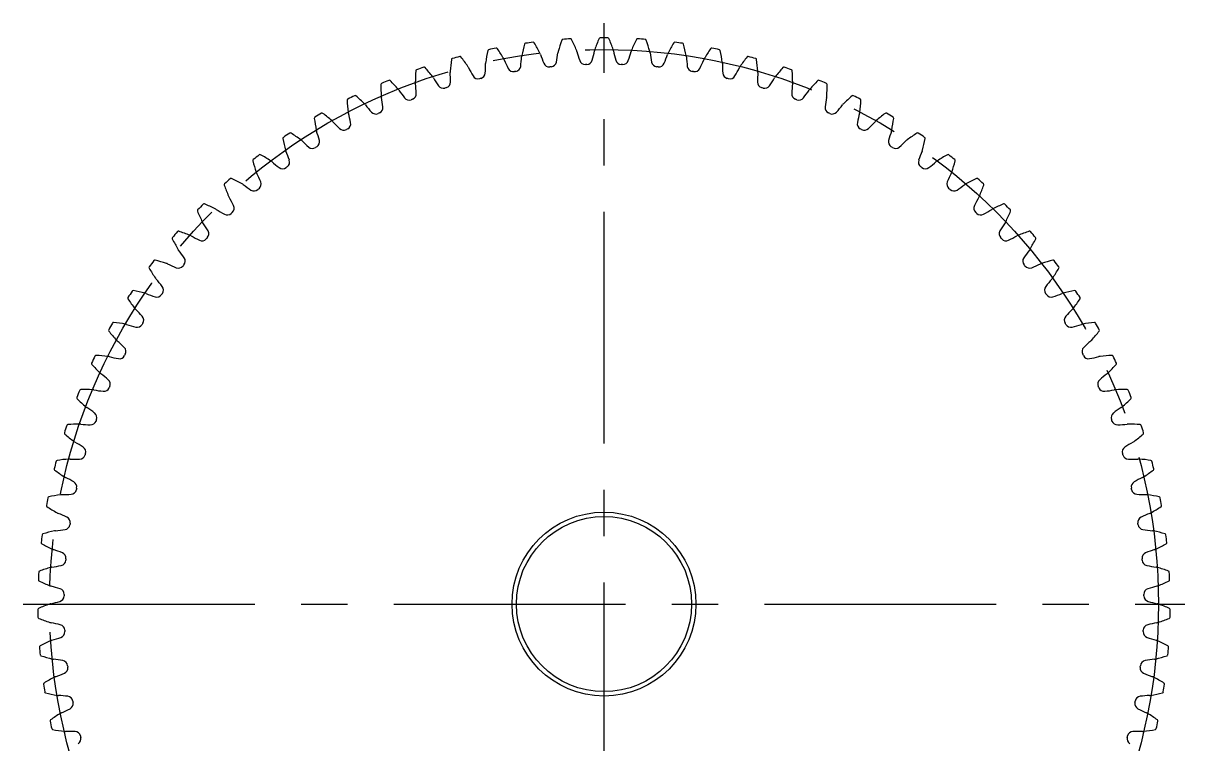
# Model space of a CAD drawing. Extents: x -1 to 148, y -13 to 103.
# Drawn here: x -1 to 78.6, y 39.2 to 88.6 of the extents above; entities that cross this region are included whole.
import ezdxf

# ---------------------------------------------------------------- set-up
doc = ezdxf.new("R2010")
doc.units = 0
doc.header["$LTSCALE"] = 0.5
doc.linetypes.add('CENTER', pattern=[50.8, 31.75, -6.35, 6.35, -6.35])
doc.layers.add('MSM_CENTER', color=1, linetype='CENTER')
doc.layers.add('MSM_CONTINUOUS', color=7, linetype='CONTINUOUS')

msp = doc.modelspace()

# ---------------------------------------------------------------- linework, layer by layer
at = {"layer": 'MSM_CENTER'}
for p, q in [((38.8, 9), (38.8, 88.6)), ((-1, 48.8), (78.6, 48.8))]:
    msp.add_line(p, q, dxfattribs=at)
msp.add_circle((38.8, 48.8), 38, dxfattribs=at)
at = {"layer": 'MSM_CONTINUOUS'}
for radius in [6.3, 6]:
    msp.add_circle((38.8, 48.8), radius, dxfattribs=at)
for centre, radius, start, end in [((38.535, 87.519), 0.08, 90.39204, 157.04194), ((38.8, 48.8), 38.8, 89.60855, 90.39145), ((39.065, 87.519), 0.08, 22.95806, 89.60855), ((30.908, 86.707), 0.08, 101.75987, 168.41036), ((38.8, 48.8), 38.8, 100.97697, 101.75987), ((31.427, 86.812), 0.08, 34.32648, 100.97697), ((21.686, 80.16), 11.875, 30.42105, 34.32648), ((44.804, 84.018), 11.875, 164.62089, 168.52632), ((33.431, 87.146), 0.08, 97.9704, 164.62089), ((38.8, 48.8), 38.8, 97.1875, 97.9704), ((33.955, 87.216), 0.08, 30.53701, 97.1875), ((23.796, 81.223), 11.875, 26.63158, 30.53701), ((47.118, 83.544), 11.875, 160.83141, 164.73684), ((35.977, 87.417), 0.08, 94.18093, 160.83141), ((38.8, 48.8), 38.8, 93.39802, 94.18093), ((36.505, 87.452), 0.08, 26.74753, 93.39802), ((25.972, 82.143), 11.875, 22.84211, 26.74753), ((38.8, 86.578), 0.665, 160.94716, 168.70357), ((49.396, 82.918), 11.875, 157.04194, 160.94737), ((28.204, 82.918), 11.875, 19.05263, 22.95806), ((38.8, 86.578), 0.665, 11.29643, 19.05286), ((51.628, 82.143), 11.875, 153.25247, 157.15789), ((41.095, 87.452), 0.08, 86.60198, 153.25247), ((38.8, 48.8), 38.8, 85.81907, 86.60198), ((41.623, 87.417), 0.08, 19.16859, 85.81907), ((30.482, 83.544), 11.875, 15.26316, 19.16859), ((53.804, 81.223), 11.875, 149.46299, 153.36842), ((43.645, 87.216), 0.08, 82.8125, 149.46299), ((38.8, 48.8), 38.8, 82.0296, 82.8125), ((44.169, 87.146), 0.08, 15.37911, 82.0296), ((32.796, 84.018), 11.875, 11.47368, 15.37911), ((55.914, 80.16), 11.875, 145.67352, 149.57895), ((46.173, 86.812), 0.08, 79.02362, 145.67352), ((38.8, 48.8), 38.8, 78.24013, 79.02303), ((46.692, 86.707), 0.08, 11.58964, 78.24013), ((40.106, 84.502), 11.875, 172.19983, 176.10526), ((28.42, 86.103), 0.08, 105.54935, 172.19983), ((38.8, 48.8), 38.8, 104.76644, 105.54935), ((28.931, 86.241), 0.08, 38.11596, 104.76644), ((19.651, 78.961), 11.875, 34.21053, 38.11596), ((42.463, 84.338), 11.875, 168.41036, 172.31579), ((31.353, 85.837), 0.665, 22.66485, 30.42128), ((40.733, 89.753), 9.5, 202.66463, 206.58019), ((23.674, 86.907), 9.5, 352.36717, 356.28274), ((33.817, 86.248), 0.665, 168.52611, 176.28252), ((33.817, 86.248), 0.665, 18.87537, 26.6318), ((43.436, 89.536), 9.5, 198.87515, 202.79072), ((26.226, 87.823), 9.5, 348.5777, 352.49327), ((36.303, 86.495), 0.665, 164.73663, 172.49305), ((36.303, 86.495), 0.665, 15.0859, 22.84233), ((46.118, 89.141), 9.5, 195.08568, 199.00125), ((37.513, 86.178), 0.4, 199.00124, 271.97129), ((37.613, 86.181), 0.4, 271.8182, 344.78823), ((28.832, 88.569), 9.5, 344.78823, 348.70379), ((48.768, 88.569), 9.5, 191.29621, 195.21177), ((39.987, 86.181), 0.4, 195.21177, 268.18181), ((40.087, 86.178), 0.4, 268.02867, 340.99876), ((31.482, 89.141), 9.5, 340.99875, 344.91432), ((41.297, 86.495), 0.665, 157.15767, 164.9141), ((41.297, 86.495), 0.665, 7.50695, 15.26338), ((51.374, 87.823), 9.5, 187.50673, 191.4223), ((34.164, 89.536), 9.5, 337.20928, 341.12485), ((43.783, 86.248), 0.665, 153.3682, 161.12463), ((43.783, 86.248), 0.665, 3.71748, 11.47391), ((53.926, 86.907), 9.5, 183.71726, 187.63283), ((36.867, 89.753), 9.5, 333.41981, 337.33537), ((46.247, 85.837), 0.665, 149.57872, 157.33515), ((35.137, 84.338), 11.875, 7.68421, 11.58964), ((57.949, 78.961), 11.875, 141.88404, 145.78947), ((48.669, 86.241), 0.08, 75.23356, 141.88404), ((38.8, 48.8), 38.8, 74.45065, 75.23356), ((49.18, 86.103), 0.08, 7.80017, 74.45065), ((37.494, 84.502), 11.875, 3.89474, 7.80017), ((37.744, 84.51), 11.875, 175.98931, 179.89474), ((25.978, 85.335), 0.08, 109.33882, 175.98931), ((38.8, 48.8), 38.8, 108.55592, 109.33882), ((26.478, 85.507), 0.08, 41.90543, 108.55592), ((17.7, 77.629), 11.875, 38, 41.90543), ((28.922, 85.263), 0.665, 176.10504, 183.86147), ((18.78, 84.579), 9.5, 359.94612, 3.86169), ((28.922, 85.263), 0.665, 26.45432, 34.21076), ((38.022, 89.792), 9.5, 206.4541, 210.36967), ((30.268, 85.214), 0.4, 283.1866, 356.15665), ((21.189, 85.824), 9.5, 356.15665, 0.07222), ((31.353, 85.837), 0.665, 172.31556, 180.072), ((32.595, 85.682), 0.4, 206.58019, 279.55023), ((38.8, 48.8), 37, 99.39714, 99.55023), ((32.693, 85.698), 0.4, 279.39715, 352.36718), ((35.046, 86.011), 0.4, 202.79072, 275.76076), ((38.8, 48.8), 37, 95.60766, 95.76076), ((35.145, 86.021), 0.4, 275.60767, 348.5777), ((38.8, 48.8), 37, 91.81819, 91.97129), ((38.8, 48.8), 37, 88.02872, 88.18181), ((42.455, 86.021), 0.4, 191.4223, 264.39234), ((38.8, 48.8), 37, 84.23924, 84.39234), ((42.554, 86.011), 0.4, 264.2392, 337.20928), ((44.907, 85.698), 0.4, 187.63282, 260.60286), ((38.8, 48.8), 37, 80.44977, 80.60286), ((45.005, 85.682), 0.4, 260.44972, 333.41981), ((46.247, 85.837), 0.665, 359.928, 7.68444), ((56.411, 85.824), 9.5, 179.92778, 183.84335), ((47.332, 85.214), 0.4, 183.84335, 256.81339), ((39.578, 89.792), 9.5, 329.63033, 333.5459), ((48.678, 85.263), 0.665, 145.78925, 153.54568), ((58.82, 84.579), 9.5, 176.13831, 180.05388), ((48.678, 85.263), 0.665, 356.13853, 3.89496), ((59.9, 77.629), 11.875, 138.09457, 142), ((51.122, 85.507), 0.08, 71.44468, 138.09457), ((38.8, 48.8), 38.8, 70.66118, 71.44409), ((51.622, 85.335), 0.08, 4.01069, 70.66118), ((39.856, 84.51), 11.875, 0.10526, 4.01069), ((23.591, 84.408), 0.08, 113.12889, 179.77878), ((35.386, 84.362), 11.875, 179.77878, 183.68421), ((38.8, 48.8), 38.8, 112.34539, 113.1283), ((24.079, 84.612), 0.08, 45.6949, 112.34539), ((15.841, 76.172), 11.875, 41.78947, 45.6949), ((26.534, 84.531), 0.665, 179.89453, 187.65094), ((16.459, 83.178), 9.5, 3.7356, 7.65116), ((26.534, 84.531), 0.665, 30.24379, 38.00024), ((35.315, 89.651), 9.5, 210.24357, 214.15914), ((27.88, 84.57), 0.4, 286.97607, 359.94612), ((30.171, 85.191), 0.4, 210.36967, 283.33971), ((38.8, 48.8), 37, 103.18661, 103.33971), ((38.8, 48.8), 37, 76.66029, 76.81339), ((47.429, 85.191), 0.4, 256.66025, 329.63033), ((49.72, 84.57), 0.4, 180.05388, 253.02392), ((42.285, 89.651), 9.5, 325.84086, 329.75643), ((51.066, 84.531), 0.665, 141.99977, 149.75621), ((61.141, 83.178), 9.5, 172.34884, 176.2644), ((51.066, 84.531), 0.665, 352.34906, 0.10549), ((61.759, 76.172), 11.875, 134.3051, 138.21053), ((53.521, 84.612), 0.08, 67.6552, 134.3051), ((38.8, 48.8), 38.8, 66.87171, 67.65461), ((54.009, 84.408), 0.08, 0.22122, 66.87171), ((42.214, 84.362), 11.875, 356.31579, 0.22122), ((38.8, 48.8), 38.8, 116.13486, 116.91777), ((21.744, 83.561), 0.08, 49.48438, 116.13486), ((14.082, 74.594), 11.875, 45.57895, 49.48438), ((24.199, 83.642), 0.665, 183.684, 191.44042), ((24.199, 83.642), 0.665, 34.03327, 41.78971), ((32.623, 89.331), 9.5, 214.03305, 217.94862), ((25.54, 83.77), 0.4, 290.76554, 3.7356), ((27.785, 84.541), 0.4, 214.15914, 287.12918), ((38.8, 48.8), 37, 106.97608, 107.12918), ((38.8, 48.8), 37, 72.87082, 73.02392), ((49.815, 84.541), 0.4, 252.87078, 325.84086), ((52.06, 83.77), 0.4, 176.2644, 249.23444), ((44.977, 89.331), 9.5, 322.05138, 325.96695), ((53.401, 83.642), 0.665, 138.2103, 145.96673), ((53.401, 83.642), 0.665, 348.55958, 356.31601), ((63.518, 74.594), 11.875, 130.51562, 134.42105), ((55.856, 83.561), 0.08, 63.86573, 130.51562), ((38.8, 48.8), 38.8, 63.08223, 63.86514), ((21.271, 83.325), 0.08, 116.91836, 183.56826), ((33.043, 84.059), 11.875, 183.56826, 187.47368), ((21.928, 82.601), 0.665, 37.82274, 45.57918), ((29.957, 88.834), 9.5, 217.82252, 221.73809), ((23.258, 82.818), 0.4, 294.55502, 7.52507), ((14.236, 81.626), 9.5, 7.52507, 11.44064), ((25.447, 83.735), 0.4, 217.94861, 290.91865), ((38.8, 48.8), 37, 110.76556, 110.91865), ((38.8, 48.8), 37, 69.08135, 69.23444), ((52.153, 83.735), 0.4, 249.0813, 322.05139), ((54.342, 82.818), 0.4, 172.47493, 245.44497), ((63.364, 81.626), 9.5, 168.55936, 172.47493), ((47.643, 88.834), 9.5, 318.26191, 322.17748), ((55.672, 82.601), 0.665, 134.42083, 142.17726), ((44.557, 84.059), 11.875, 352.52632, 356.43174), ((56.329, 83.325), 0.08, 356.43174, 63.08223), ((19.028, 82.091), 0.08, 120.70783, 187.35773), ((30.725, 83.601), 11.875, 187.35773, 191.26316), ((38.8, 48.8), 38.8, 119.92434, 120.70724), ((19.484, 82.358), 0.08, 53.27385, 119.92434), ((12.431, 72.904), 11.875, 49.36842, 53.27385), ((21.928, 82.601), 0.665, 187.47347, 195.22989), ((12.12, 79.931), 9.5, 11.31454, 15.23011), ((23.167, 82.776), 0.4, 221.73809, 294.70813), ((38.8, 48.8), 37, 114.55503, 114.70813), ((38.8, 48.8), 37, 65.29187, 65.44497), ((54.433, 82.776), 0.4, 245.29183, 318.26191), ((65.48, 79.931), 9.5, 164.76989, 168.68546), ((55.672, 82.601), 0.665, 344.77011, 352.52654), ((65.169, 72.904), 11.875, 126.72615, 130.63158), ((58.116, 82.358), 0.08, 60.07625, 126.72615), ((38.8, 48.8), 38.8, 59.29276, 60.07566), ((46.875, 83.601), 11.875, 348.73684, 352.64227), ((58.572, 82.091), 0.08, 352.64227, 59.29276), ((19.731, 81.412), 0.665, 191.26293, 199.01936), ((10.121, 78.099), 9.5, 15.10402, 19.01958), ((19.731, 81.412), 0.665, 41.61221, 49.36866), ((27.331, 88.162), 9.5, 221.61199, 225.52756), ((20.956, 81.669), 0.4, 225.52756, 298.4976), ((38.8, 48.8), 37, 118.3445, 118.4976), ((21.044, 81.716), 0.4, 298.34449, 11.31454), ((56.556, 81.716), 0.4, 168.68546, 241.6555), ((38.8, 48.8), 37, 61.5024, 61.6555), ((56.644, 81.669), 0.4, 241.50236, 314.47244), ((50.269, 88.162), 9.5, 314.47244, 318.38801), ((57.869, 81.412), 0.665, 130.63135, 138.38779), ((67.479, 78.099), 9.5, 160.98042, 164.89598), ((57.869, 81.412), 0.665, 340.98064, 348.73707), ((16.871, 80.711), 0.08, 124.49672, 191.1472), ((28.443, 82.992), 11.875, 191.1472, 195.05263), ((38.8, 48.8), 38.8, 123.71381, 124.49672), ((17.309, 81.008), 0.08, 57.06332, 123.71381), ((10.896, 71.109), 11.875, 53.1579, 57.06332), ((17.617, 80.08), 0.665, 45.40169, 53.15813), ((24.754, 87.318), 9.5, 225.40147, 229.31704), ((18.907, 80.471), 0.4, 302.13396, 15.10402), ((58.693, 80.471), 0.4, 164.89598, 237.86602), ((52.846, 87.318), 9.5, 310.68296, 314.59853), ((59.983, 80.08), 0.665, 126.84188, 134.59831), ((66.704, 71.109), 11.875, 122.93668, 126.8421), ((60.291, 81.008), 0.08, 56.28678, 122.93668), ((38.8, 48.8), 38.8, 55.50328, 56.28619), ((49.157, 82.992), 11.875, 344.94737, 348.8528), ((60.729, 80.711), 0.08, 348.8528, 55.50328), ((17.617, 80.08), 0.665, 195.05242, 202.80884), ((8.248, 76.14), 9.5, 18.89349, 22.80906), ((18.822, 80.417), 0.4, 229.31703, 302.28707), ((38.8, 48.8), 37, 122.13398, 122.28707), ((38.8, 48.8), 37, 57.71293, 57.86602), ((58.778, 80.417), 0.4, 237.71288, 310.68297), ((69.352, 76.14), 9.5, 157.19094, 161.10651), ((59.983, 80.08), 0.665, 337.19116, 344.94759), ((14.809, 79.192), 0.08, 128.28619, 194.93668), ((26.206, 82.233), 11.875, 194.93668, 198.84211), ((38.8, 48.8), 38.8, 127.50328, 128.28619), ((15.227, 79.517), 0.08, 60.8528, 127.50328), ((9.482, 69.216), 11.875, 56.94737, 60.8528), ((15.596, 78.612), 0.665, 49.19116, 56.9476), ((22.239, 86.306), 9.5, 229.19094, 233.10651), ((16.857, 79.087), 0.4, 305.92344, 18.89349), ((60.743, 79.087), 0.4, 161.10651, 234.07655), ((55.361, 86.306), 9.5, 306.89349, 310.80906), ((62.004, 78.612), 0.665, 123.05241, 130.80884), ((68.118, 69.216), 11.875, 119.1472, 123.05263), ((62.373, 79.517), 0.08, 52.49672, 119.1472), ((38.8, 48.8), 38.8, 51.71381, 52.49672), ((51.394, 82.233), 11.875, 341.1579, 345.06332), ((62.791, 79.192), 0.08, 345.06332, 51.71381), ((15.596, 78.612), 0.665, 198.84189, 206.59831), ((6.507, 74.061), 9.5, 22.68296, 26.59853), ((16.776, 79.028), 0.4, 233.10651, 306.07655), ((38.8, 48.8), 37, 125.92345, 126.07655), ((38.8, 48.8), 37, 53.92345, 54.07655), ((60.824, 79.028), 0.4, 233.92341, 306.89349), ((71.093, 74.061), 9.5, 153.40147, 157.31704), ((62.004, 78.612), 0.665, 333.40169, 341.15812), ((12.853, 77.54), 0.08, 132.07566, 198.72616), ((24.024, 81.327), 11.875, 198.72615, 202.63158), ((38.8, 48.8), 38.8, 131.29276, 132.07566), ((13.248, 77.892), 0.08, 64.64227, 131.29276), ((8.197, 67.234), 11.875, 60.73684, 64.64227), ((13.677, 77.013), 0.665, 52.98064, 60.73708), ((19.797, 85.129), 9.5, 232.98042, 236.89598), ((38.8, 48.8), 37, 129.71293, 129.86602), ((14.904, 77.57), 0.4, 309.71291, 22.68297), ((62.696, 77.57), 0.4, 157.31703, 230.28707), ((38.8, 48.8), 37, 50.13398, 50.28707), ((57.803, 85.129), 9.5, 303.10402, 307.01958), ((63.923, 77.013), 0.665, 119.26293, 127.01936), ((69.403, 67.234), 11.875, 115.35773, 119.26316), ((64.352, 77.892), 0.08, 48.70724, 115.35773), ((38.8, 48.8), 38.8, 47.92434, 48.70724), ((53.576, 81.327), 11.875, 337.36842, 341.27385), ((64.747, 77.54), 0.08, 341.27385, 47.92434), ((13.677, 77.013), 0.665, 202.63137, 210.38779), ((4.909, 71.871), 9.5, 26.47244, 30.38801), ((14.827, 77.506), 0.4, 236.89598, 309.86602), ((62.773, 77.506), 0.4, 230.13393, 303.10402), ((72.691, 71.871), 9.5, 149.61199, 153.52756), ((63.923, 77.013), 0.665, 329.61221, 337.36865), ((11.011, 75.763), 0.08, 135.86514, 202.51564), ((21.906, 80.279), 11.875, 202.51562, 206.42105), ((38.8, 48.8), 38.8, 135.08223, 135.86514), ((11.382, 76.14), 0.08, 68.43174, 135.08223), ((7.046, 65.171), 11.875, 64.52632, 68.43174), ((11.867, 75.291), 0.665, 56.77011, 64.52655), ((17.437, 83.794), 9.5, 236.76989, 240.68546), ((38.8, 48.8), 37, 133.5024, 133.6555), ((13.054, 75.928), 0.4, 313.50238, 26.47244), ((64.546, 75.928), 0.4, 153.52756, 226.4976), ((38.8, 48.8), 37, 46.3445, 46.4976), ((60.163, 83.794), 9.5, 299.31454, 303.23011), ((65.733, 75.291), 0.665, 115.47346, 123.22989), ((70.554, 65.171), 11.875, 111.56826, 115.47368), ((66.218, 76.14), 0.08, 44.91777, 111.56826), ((38.8, 48.8), 38.8, 44.13486, 44.91777), ((55.694, 80.279), 11.875, 333.57895, 337.48438), ((66.589, 75.763), 0.08, 337.48438, 44.13486), ((11.867, 75.291), 0.665, 206.42083, 214.17726), ((3.458, 69.581), 9.5, 30.26191, 34.17748), ((12.982, 75.859), 0.4, 240.68546, 313.6555), ((64.618, 75.859), 0.4, 226.34446, 299.31454), ((74.142, 69.581), 9.5, 145.82252, 149.73809), ((65.733, 75.291), 0.665, 325.82274, 333.57917), ((38.8, 48.8), 38.8, 138.87171, 139.65461), ((9.635, 74.268), 0.08, 72.22122, 138.87171), ((6.033, 63.036), 11.875, 68.31579, 72.22122), ((10.175, 73.453), 0.665, 60.55958, 68.31602), ((15.171, 82.305), 9.5, 240.55936, 244.47493), ((11.318, 74.167), 0.4, 317.29185, 30.26191), ((66.282, 74.167), 0.4, 149.73809, 222.70813), ((62.429, 82.305), 9.5, 295.52507, 299.44064), ((67.425, 73.453), 0.665, 111.68399, 119.44042), ((71.567, 63.036), 11.875, 107.77878, 111.68421), ((67.965, 74.268), 0.08, 41.12829, 107.77878), ((38.8, 48.8), 38.8, 40.34539, 41.12829), ((9.289, 73.867), 0.08, 139.65461, 206.30512), ((19.863, 79.094), 11.875, 206.3051, 210.21053), ((11.25, 74.094), 0.4, 244.47493, 317.44497), ((38.8, 48.8), 37, 137.29187, 137.44497), ((38.8, 48.8), 37, 42.55503, 42.70813), ((66.35, 74.094), 0.4, 222.55499, 295.52507), ((57.737, 79.094), 11.875, 329.78947, 333.6949), ((68.311, 73.867), 0.08, 333.6949, 40.34539), ((10.175, 73.453), 0.665, 210.2103, 217.96673), ((2.162, 67.2), 9.5, 34.05138, 37.96695), ((9.701, 72.295), 0.4, 321.08133, 34.05139), ((67.899, 72.295), 0.4, 145.94861, 218.91865), ((75.438, 67.2), 9.5, 142.03305, 145.94862), ((67.425, 73.453), 0.665, 322.03327, 329.7897), ((7.697, 71.862), 0.08, 143.44408, 210.09459), ((17.902, 77.776), 11.875, 210.09457, 214), ((38.8, 48.8), 38.8, 142.66118, 143.44408), ((8.015, 72.285), 0.08, 76.01069, 142.66118), ((5.164, 60.84), 11.875, 72.10526, 76.01069), ((8.608, 71.508), 0.665, 64.34906, 72.1055), ((13.009, 80.67), 9.5, 244.34884, 248.2644), ((9.639, 72.217), 0.4, 248.2644, 321.23444), ((38.8, 48.8), 37, 141.08135, 141.23444), ((38.8, 48.8), 37, 38.76556, 38.91865), ((67.961, 72.217), 0.4, 218.76552, 291.7356), ((64.591, 80.67), 9.5, 291.7356, 295.65116), ((68.992, 71.508), 0.665, 107.89451, 115.65094), ((72.436, 60.84), 11.875, 103.98931, 107.89474), ((59.698, 77.776), 11.875, 326, 329.90543), ((69.585, 72.285), 0.08, 37.33882, 103.98931), ((38.8, 48.8), 38.8, 36.55592, 37.33882), ((69.903, 71.862), 0.08, 329.90543, 36.55592), ((8.608, 71.508), 0.665, 213.99979, 221.75621), ((1.026, 64.738), 9.5, 37.84086, 41.75643), ((76.574, 64.738), 9.5, 138.24357, 142.15914), ((68.992, 71.508), 0.665, 318.24379, 326.00023), ((38.8, 48.8), 38.8, 146.45065, 147.23356), ((6.53, 70.199), 0.08, 79.80017, 146.45065), ((4.442, 58.59), 11.875, 75.89474, 79.80017), ((7.174, 69.463), 0.665, 68.13853, 75.89497), ((10.959, 78.896), 9.5, 248.13831, 252.05388), ((38.8, 48.8), 37, 144.87082, 145.02392), ((8.212, 70.321), 0.4, 324.8708, 37.84086), ((69.388, 70.321), 0.4, 142.15914, 215.12918), ((38.8, 48.8), 37, 34.97608, 35.12918), ((66.641, 78.896), 9.5, 287.94612, 291.86169), ((70.426, 69.463), 0.665, 104.10502, 111.86147), ((73.158, 58.59), 11.875, 100.19983, 104.10526), ((71.07, 70.199), 0.08, 33.54935, 100.19983), ((38.8, 48.8), 38.8, 32.76644, 33.54935), ((6.241, 69.756), 0.08, 147.23356, 213.88405), ((16.033, 76.332), 11.875, 213.88404, 217.78947), ((8.155, 70.239), 0.4, 252.05388, 325.02392), ((69.445, 70.239), 0.4, 214.97604, 287.94612), ((61.567, 76.332), 11.875, 322.21053, 326.11596), ((71.359, 69.756), 0.08, 326.11596, 32.76644), ((7.174, 69.463), 0.665, 217.78926, 225.54568), ((0.055, 62.207), 9.5, 41.63033, 45.5459), ((6.857, 68.252), 0.4, 328.66028, 41.63033), ((70.743, 68.252), 0.4, 138.36967, 211.33971), ((77.545, 62.207), 9.5, 134.4541, 138.36967), ((70.426, 69.463), 0.665, 314.45432, 322.21075), ((38.8, 48.8), 38.8, 150.24013, 151.02303), ((5.187, 68.019), 0.08, 83.58964, 150.24013), ((3.87, 56.298), 11.875, 79.68421, 83.58964), ((5.877, 67.327), 0.665, 71.928, 79.68444), ((9.03, 76.99), 9.5, 251.92778, 255.84335), ((6.805, 68.167), 0.4, 255.84335, 328.81339), ((38.8, 48.8), 37, 148.66029, 148.81339), ((38.8, 48.8), 37, 31.18661, 31.33971), ((70.795, 68.167), 0.4, 211.18657, 284.15665), ((68.57, 76.99), 9.5, 284.15665, 288.07222), ((71.723, 67.327), 0.665, 100.31556, 108.072), ((73.73, 56.298), 11.875, 96.41036, 100.31579), ((72.413, 68.019), 0.08, 29.75987, 96.41036), ((38.8, 48.8), 38.8, 28.97697, 29.75987), ((4.927, 67.558), 0.08, 151.02303, 217.67354), ((14.263, 74.767), 11.875, 217.67352, 221.57895), ((5.877, 67.327), 0.665, 221.57874, 229.33515), ((71.723, 67.327), 0.665, 310.66485, 318.42128), ((63.337, 74.767), 11.875, 318.42105, 322.32648), ((72.673, 67.558), 0.08, 322.32648, 28.97697), ((-0.746, 59.617), 9.5, 45.41981, 49.33537), ((5.641, 66.098), 0.4, 332.44975, 45.41981), ((71.959, 66.098), 0.4, 134.58019, 207.55023), ((78.346, 59.617), 9.5, 130.66463, 134.58019), ((3.761, 65.279), 0.08, 154.8125, 221.46301), ((38.8, 48.8), 38.8, 154.0296, 154.8125), ((3.99, 65.756), 0.08, 87.37911, 154.0296), ((3.451, 53.973), 11.875, 83.47369, 87.37911), ((4.725, 65.111), 0.665, 75.71748, 83.47392), ((7.232, 74.961), 9.5, 255.71726, 259.63283), ((5.595, 66.01), 0.4, 259.63282, 332.60286), ((38.8, 48.8), 37, 152.44977, 152.60286), ((38.8, 48.8), 37, 27.39714, 27.55023), ((72.005, 66.01), 0.4, 207.3971, 280.36718), ((70.368, 74.961), 9.5, 280.36717, 284.28274), ((72.875, 65.111), 0.665, 96.52609, 104.28252), ((74.149, 53.973), 11.875, 92.62089, 96.52632), ((73.61, 65.756), 0.08, 25.9704, 92.62089), ((38.8, 48.8), 38.8, 25.1875, 25.9704), ((73.839, 65.279), 0.08, 318.53701, 25.1875), ((12.6, 73.088), 11.875, 221.46299, 225.36842), ((4.725, 65.111), 0.665, 225.36821, 233.12463), ((-1.375, 56.98), 9.5, 49.20928, 53.12485), ((78.975, 56.98), 9.5, 126.87515, 130.79072), ((72.875, 65.111), 0.665, 306.87537, 314.6318), ((65, 73.088), 11.875, 314.63158, 318.53701), ((4.57, 63.869), 0.4, 336.23922, 49.20928), ((38.8, 48.8), 37, 156.23924, 156.39234), ((73.03, 63.869), 0.4, 130.79072, 203.76076), ((38.8, 48.8), 37, 23.60766, 23.76076), ((2.749, 62.927), 0.08, 158.60198, 225.25249), ((38.8, 48.8), 38.8, 157.81907, 158.60198), ((2.945, 63.418), 0.08, 91.16859, 157.81907), ((3.186, 51.626), 11.875, 87.26316, 91.16859), ((3.721, 62.823), 0.665, 79.50695, 87.26339), ((5.572, 72.818), 9.5, 259.50673, 263.4223), ((4.53, 63.778), 0.4, 263.4223, 336.39234), ((73.07, 63.778), 0.4, 203.60762, 276.5777), ((72.028, 72.818), 9.5, 276.5777, 280.49327), ((73.879, 62.823), 0.665, 92.73662, 100.49305), ((74.414, 51.626), 11.875, 88.83141, 92.73684), ((74.655, 63.418), 0.08, 22.18093, 88.83141), ((38.8, 48.8), 38.8, 21.39802, 22.18093), ((74.851, 62.927), 0.08, 314.74753, 21.39802), ((11.053, 71.304), 11.875, 225.25247, 229.1579), ((3.721, 62.823), 0.665, 229.15768, 236.9141), ((-1.828, 54.306), 9.5, 52.99875, 56.91432), ((79.428, 54.306), 9.5, 123.08568, 127.00125), ((73.879, 62.823), 0.665, 303.0859, 310.84233), ((66.547, 71.304), 11.875, 310.84211, 314.74753), ((3.615, 61.48), 0.4, 267.21177, 340.18181), ((3.649, 61.574), 0.4, 340.0287, 52.99876), ((38.8, 48.8), 37, 160.02872, 160.18181), ((73.951, 61.574), 0.4, 127.00124, 199.97129), ((38.8, 48.8), 37, 19.81819, 19.97129), ((73.985, 61.48), 0.4, 199.81815, 272.78823), ((1.894, 60.513), 0.08, 162.39145, 229.04196), ((38.8, 48.8), 38.8, 161.60855, 162.39145), ((2.058, 61.016), 0.08, 94.95806, 161.60855), ((3.077, 49.266), 11.875, 91.05263, 94.95806), ((2.871, 60.474), 0.665, 83.29643, 91.05286), ((4.058, 70.569), 9.5, 263.29621, 267.21177), ((73.542, 70.569), 9.5, 272.78823, 276.70379), ((74.729, 60.474), 0.665, 88.94713, 96.70357), ((74.523, 49.266), 11.875, 85.04194, 88.94737), ((75.542, 61.016), 0.08, 18.39145, 85.04194), ((38.8, 48.8), 38.8, 17.60855, 18.39145), ((75.706, 60.513), 0.08, 310.95806, 17.60855), ((9.626, 69.421), 11.875, 229.04194, 232.94737), ((2.871, 60.474), 0.665, 232.94716, 240.70357), ((-2.103, 51.609), 9.5, 56.78823, 60.70379), ((79.703, 51.609), 9.5, 119.29621, 123.21177), ((74.729, 60.474), 0.665, 299.29643, 307.05286), ((67.974, 69.421), 11.875, 307.05263, 310.95806), ((2.854, 59.127), 0.4, 271.00124, 343.97129), ((2.882, 59.223), 0.4, 343.81817, 56.78823), ((38.8, 48.8), 37, 163.81819, 163.97129), ((74.718, 59.223), 0.4, 123.21177, 196.18181), ((38.8, 48.8), 37, 16.02872, 16.18181), ((74.746, 59.127), 0.4, 196.02868, 268.99876), ((38.8, 48.8), 38.8, 165.39802, 166.18093), ((1.331, 58.561), 0.08, 98.74753, 165.39802), ((3.124, 46.904), 11.875, 94.84211, 98.74753), ((2.178, 58.074), 0.665, 87.0859, 94.84234), ((2.695, 68.225), 9.5, 267.08568, 271.00125), ((74.905, 68.225), 9.5, 268.99875, 272.91432), ((75.422, 58.074), 0.665, 85.15767, 92.9141), ((74.476, 46.904), 11.875, 81.25247, 85.15789), ((76.269, 58.561), 0.08, 14.60198, 81.25247), ((38.8, 48.8), 38.8, 13.81907, 14.60198), ((1.201, 58.049), 0.08, 166.18093, 232.83142), ((8.327, 67.448), 11.875, 232.83141, 236.73684), ((2.178, 58.074), 0.665, 236.73663, 244.49305), ((-2.199, 48.9), 9.5, 60.5777, 64.49327), ((79.799, 48.9), 9.5, 115.50673, 119.4223), ((75.422, 58.074), 0.665, 295.50695, 303.26338), ((69.273, 67.448), 11.875, 303.26316, 307.16859), ((76.399, 58.049), 0.08, 307.16859, 13.81907), ((2.25, 56.729), 0.4, 274.79072, 347.76076), ((2.271, 56.826), 0.4, 347.60765, 60.5777), ((38.8, 48.8), 37, 167.60766, 167.76076), ((75.329, 56.826), 0.4, 119.4223, 192.39234), ((38.8, 48.8), 37, 12.23924, 12.39234), ((75.35, 56.729), 0.4, 192.2392, 265.20928), ((38.8, 48.8), 38.8, 169.1875, 169.9704), ((0.767, 56.064), 0.08, 102.53701, 169.1875), ((3.328, 44.55), 11.875, 98.63158, 102.53701), ((1.645, 55.633), 0.665, 90.87537, 98.63181), ((1.49, 65.797), 9.5, 270.87515, 274.79072), ((76.11, 65.797), 9.5, 265.20928, 269.12485), ((75.955, 55.633), 0.665, 81.36821, 89.12463), ((74.272, 44.55), 11.875, 77.46299, 81.36842), ((76.833, 56.064), 0.08, 10.8125, 77.46299), ((38.8, 48.8), 38.8, 10.0296, 10.8125), ((0.672, 55.543), 0.08, 169.9704, 236.6209), ((7.161, 65.393), 11.875, 236.62089, 240.52632), ((1.645, 55.633), 0.665, 240.52611, 248.28252), ((-2.116, 46.19), 9.5, 64.36717, 68.28274), ((79.716, 46.19), 9.5, 111.71726, 115.63283), ((75.955, 55.633), 0.665, 291.71748, 299.47391), ((70.439, 65.393), 11.875, 299.47368, 303.37911), ((76.928, 55.543), 0.08, 303.37911, 10.0296), ((1.806, 54.296), 0.4, 278.58019, 351.55023), ((1.821, 54.394), 0.4, 351.39712, 64.36718), ((38.8, 48.8), 37, 171.39714, 171.55023), ((75.779, 54.394), 0.4, 115.63282, 188.60286), ((38.8, 48.8), 37, 8.44977, 8.60286), ((75.794, 54.296), 0.4, 188.44973, 261.41981), ((38.8, 48.8), 38.8, 172.97697, 173.75987), ((0.371, 53.534), 0.08, 106.32648, 172.97697), ((3.686, 42.215), 11.875, 102.42105, 106.32648), ((1.275, 53.163), 0.665, 94.66485, 102.42128), ((0.448, 63.294), 9.5, 274.66463, 278.58019), ((77.152, 63.294), 9.5, 261.41981, 265.33537), ((76.325, 53.163), 0.665, 77.57872, 85.33515), ((73.914, 42.215), 11.875, 73.67352, 77.57895), ((77.229, 53.534), 0.08, 7.02303, 73.67352), ((38.8, 48.8), 38.8, 6.24013, 7.02303), ((0.309, 53.009), 0.08, 173.76046, 240.41037), ((6.134, 63.265), 11.875, 240.41036, 244.31579), ((1.275, 53.163), 0.665, 244.31555, 252.072), ((76.325, 53.163), 0.665, 287.928, 295.68444), ((71.466, 63.265), 11.875, 295.68421, 299.58964), ((77.291, 53.009), 0.08, 299.58964, 6.24013), ((-1.854, 43.492), 9.5, 68.15665, 72.07222), ((1.524, 51.839), 0.4, 282.36967, 355.33971), ((1.532, 51.938), 0.4, 355.18659, 68.15665), ((38.8, 48.8), 37, 175.18661, 175.33971), ((76.068, 51.938), 0.4, 111.84335, 184.81339), ((38.8, 48.8), 37, 4.66029, 4.81339), ((76.076, 51.839), 0.4, 184.66026, 257.63033), ((79.454, 43.492), 9.5, 107.92778, 111.84335), ((38.8, 48.8), 38.8, 176.76644, 177.54935), ((0.142, 50.984), 0.08, 110.11596, 176.76644), ((4.198, 39.909), 11.875, 106.21053, 110.11596), ((1.069, 50.673), 0.665, 98.45432, 106.21076), ((-0.426, 60.727), 9.5, 278.4541, 282.36967), ((78.026, 60.727), 9.5, 257.63033, 261.5459), ((76.531, 50.673), 0.665, 73.78926, 81.54568), ((73.402, 39.909), 11.875, 69.88404, 73.78947), ((77.458, 50.984), 0.08, 3.23356, 69.88404), ((38.8, 48.8), 38.8, 2.45065, 3.23356), ((0.115, 50.456), 0.08, 177.54935, 244.19985), ((5.249, 61.075), 11.875, 244.19983, 248.10526), ((72.351, 61.075), 11.875, 291.89474, 295.80017), ((77.485, 50.456), 0.08, 295.80017, 2.45065), ((1.069, 50.673), 0.665, 248.10504, 255.86147), ((-1.414, 40.816), 9.5, 71.94612, 75.86169), ((1.404, 49.368), 0.4, 286.15914, 359.12918), ((1.406, 49.468), 0.4, 358.97606, 71.94612), ((38.8, 48.8), 37, 178.97608, 179.12918), ((76.194, 49.468), 0.4, 108.05388, 181.02392), ((38.8, 48.8), 37, 0.87082, 1.02392), ((76.196, 49.368), 0.4, 180.87078, 253.84086), ((79.014, 40.816), 9.5, 104.13831, 108.05388), ((76.531, 50.673), 0.665, 284.13853, 291.89496), ((4.861, 37.641), 11.875, 110, 113.90543), ((1.027, 48.175), 0.665, 102.24379, 110.00023), ((-1.128, 58.109), 9.5, 282.24357, 286.15914), ((78.728, 58.109), 9.5, 253.84086, 257.75643), ((76.573, 48.175), 0.665, 69.99979, 77.75621), ((72.739, 37.641), 11.875, 66.09457, 70), ((0.082, 48.424), 0.08, 113.90543, 180.55592), ((38.8, 48.8), 38.8, 180.55592, 181.33882), ((0.091, 47.895), 0.08, 181.33882, 247.98933), ((4.511, 58.831), 11.875, 247.98931, 251.89474), ((73.089, 58.831), 11.875, 288.10526, 292.01069), ((77.509, 47.895), 0.08, 292.01069, 358.66118), ((77.518, 48.424), 0.08, 359.44408, 66.09457), ((38.8, 48.8), 38.8, 358.66118, 359.44408), ((1.027, 48.175), 0.665, 251.89451, 259.65094), ((-0.799, 38.176), 9.5, 75.7356, 79.65116), ((1.444, 46.995), 0.4, 2.76554, 75.7356), ((38.8, 48.8), 37, 182.76556, 182.91865), ((38.8, 48.8), 37, 357.08135, 357.23444), ((76.156, 46.995), 0.4, 104.2644, 177.23444), ((78.399, 38.176), 9.5, 100.34884, 104.2644), ((76.573, 48.175), 0.665, 280.34906, 288.10549), ((5.673, 35.423), 11.875, 113.78947, 117.6949), ((1.151, 45.68), 0.665, 106.03327, 113.7897), ((-1.656, 55.45), 9.5, 286.03305, 289.94862), ((1.449, 46.896), 0.4, 289.94861, 2.91865), ((76.151, 46.896), 0.4, 177.08131, 250.05139), ((79.256, 55.45), 9.5, 250.05138, 253.96695), ((76.449, 45.68), 0.665, 66.21032, 73.96673), ((71.927, 35.423), 11.875, 62.3051, 66.21053), ((0.191, 45.866), 0.08, 117.6949, 184.34539), ((38.8, 48.8), 38.8, 184.34539, 185.12829), ((38.8, 48.8), 38.8, 354.87171, 355.65461), ((77.409, 45.866), 0.08, 355.65461, 62.3051), ((0.235, 45.339), 0.08, 185.12829, 251.77879), ((3.923, 56.543), 11.875, 251.77878, 255.68421), ((1.151, 45.68), 0.665, 255.684, 263.44042), ((-0.01, 35.582), 9.5, 79.52507, 83.44064), ((1.644, 44.531), 0.4, 6.55501, 79.52507), ((38.8, 48.8), 37, 186.55503, 186.70813), ((38.8, 48.8), 37, 353.29187, 353.44497), ((75.956, 44.531), 0.4, 100.47493, 173.44497), ((77.61, 35.582), 9.5, 96.55936, 100.47493), ((76.449, 45.68), 0.665, 276.55958, 284.31601), ((73.677, 56.543), 11.875, 284.31579, 288.22122), ((77.365, 45.339), 0.08, 288.22122, 354.87171), ((6.63, 33.262), 11.875, 117.57895, 121.48438), ((1.44, 43.199), 0.665, 109.82274, 117.57918), ((-2.007, 52.761), 9.5, 289.82252, 293.73809), ((1.656, 44.431), 0.4, 293.73809, 6.70813), ((75.944, 44.431), 0.4, 173.29184, 246.26191), ((79.607, 52.761), 9.5, 246.26191, 250.17748), ((76.16, 43.199), 0.665, 62.42084, 70.17726), ((70.97, 33.262), 11.875, 58.51562, 62.42105), ((0.47, 43.321), 0.08, 121.48438, 188.13486), ((38.8, 48.8), 38.8, 188.13486, 188.91777), ((38.8, 48.8), 38.8, 351.08223, 351.86514), ((77.13, 43.321), 0.08, 351.86514, 58.51562), ((0.548, 42.798), 0.08, 188.91777, 255.56827), ((3.488, 54.221), 11.875, 255.56826, 259.47368), ((1.44, 43.199), 0.665, 259.47346, 267.22989), ((0.948, 33.046), 9.5, 83.31454, 87.23011), ((2.008, 42.084), 0.4, 10.34449, 83.31454), ((75.592, 42.084), 0.4, 96.68546, 169.6555), ((76.652, 33.046), 9.5, 92.76989, 96.68546), ((76.16, 43.199), 0.665, 272.77011, 280.52654), ((74.112, 54.221), 11.875, 280.52632, 284.43174), ((77.052, 42.798), 0.08, 284.43174, 351.08223), ((-2.18, 50.056), 9.5, 293.61199, 297.52756), ((2.026, 41.986), 0.4, 297.52756, 10.4976), ((38.8, 48.8), 37, 190.3445, 190.4976), ((75.574, 41.986), 0.4, 169.50236, 242.47244), ((38.8, 48.8), 37, 349.5024, 349.6555), ((79.78, 50.056), 9.5, 242.47244, 246.38801), ((0.916, 40.8), 0.08, 125.27385, 191.92434), ((38.8, 48.8), 38.8, 191.92434, 192.70724), ((7.727, 31.17), 11.875, 121.36842, 125.27385), ((1.892, 40.742), 0.665, 113.61221, 121.36865), ((75.708, 40.742), 0.665, 58.63135, 66.38779), ((69.873, 31.17), 11.875, 54.72615, 58.63158), ((38.8, 48.8), 38.8, 347.29276, 348.07566), ((76.684, 40.8), 0.08, 348.07566, 54.72615), ((1.028, 40.283), 0.08, 192.70724, 259.35771), ((3.207, 51.875), 11.875, 259.35773, 263.26316), ((1.892, 40.742), 0.665, 263.26293, 271.01936), ((2.072, 30.579), 9.5, 87.10402, 91.01958), ((2.532, 39.667), 0.4, 14.13396, 87.10402), ((75.068, 39.667), 0.4, 92.89598, 165.86602), ((75.528, 30.579), 9.5, 88.98042, 92.89598), ((75.708, 40.742), 0.665, 268.98064, 276.73707), ((74.393, 51.875), 11.875, 276.73684, 280.64227), ((76.572, 40.283), 0.08, 280.64227, 347.29276), ((2.557, 39.57), 0.4, 301.31703, 14.28707), ((38.8, 48.8), 37, 194.13398, 194.28707), ((75.043, 39.57), 0.4, 165.71289, 238.68297), ((38.8, 48.8), 37, 345.71293, 345.86602)]:
    msp.add_arc(centre, radius, start, end, dxfattribs=at)

doc.saveas('drawing.dxf')
